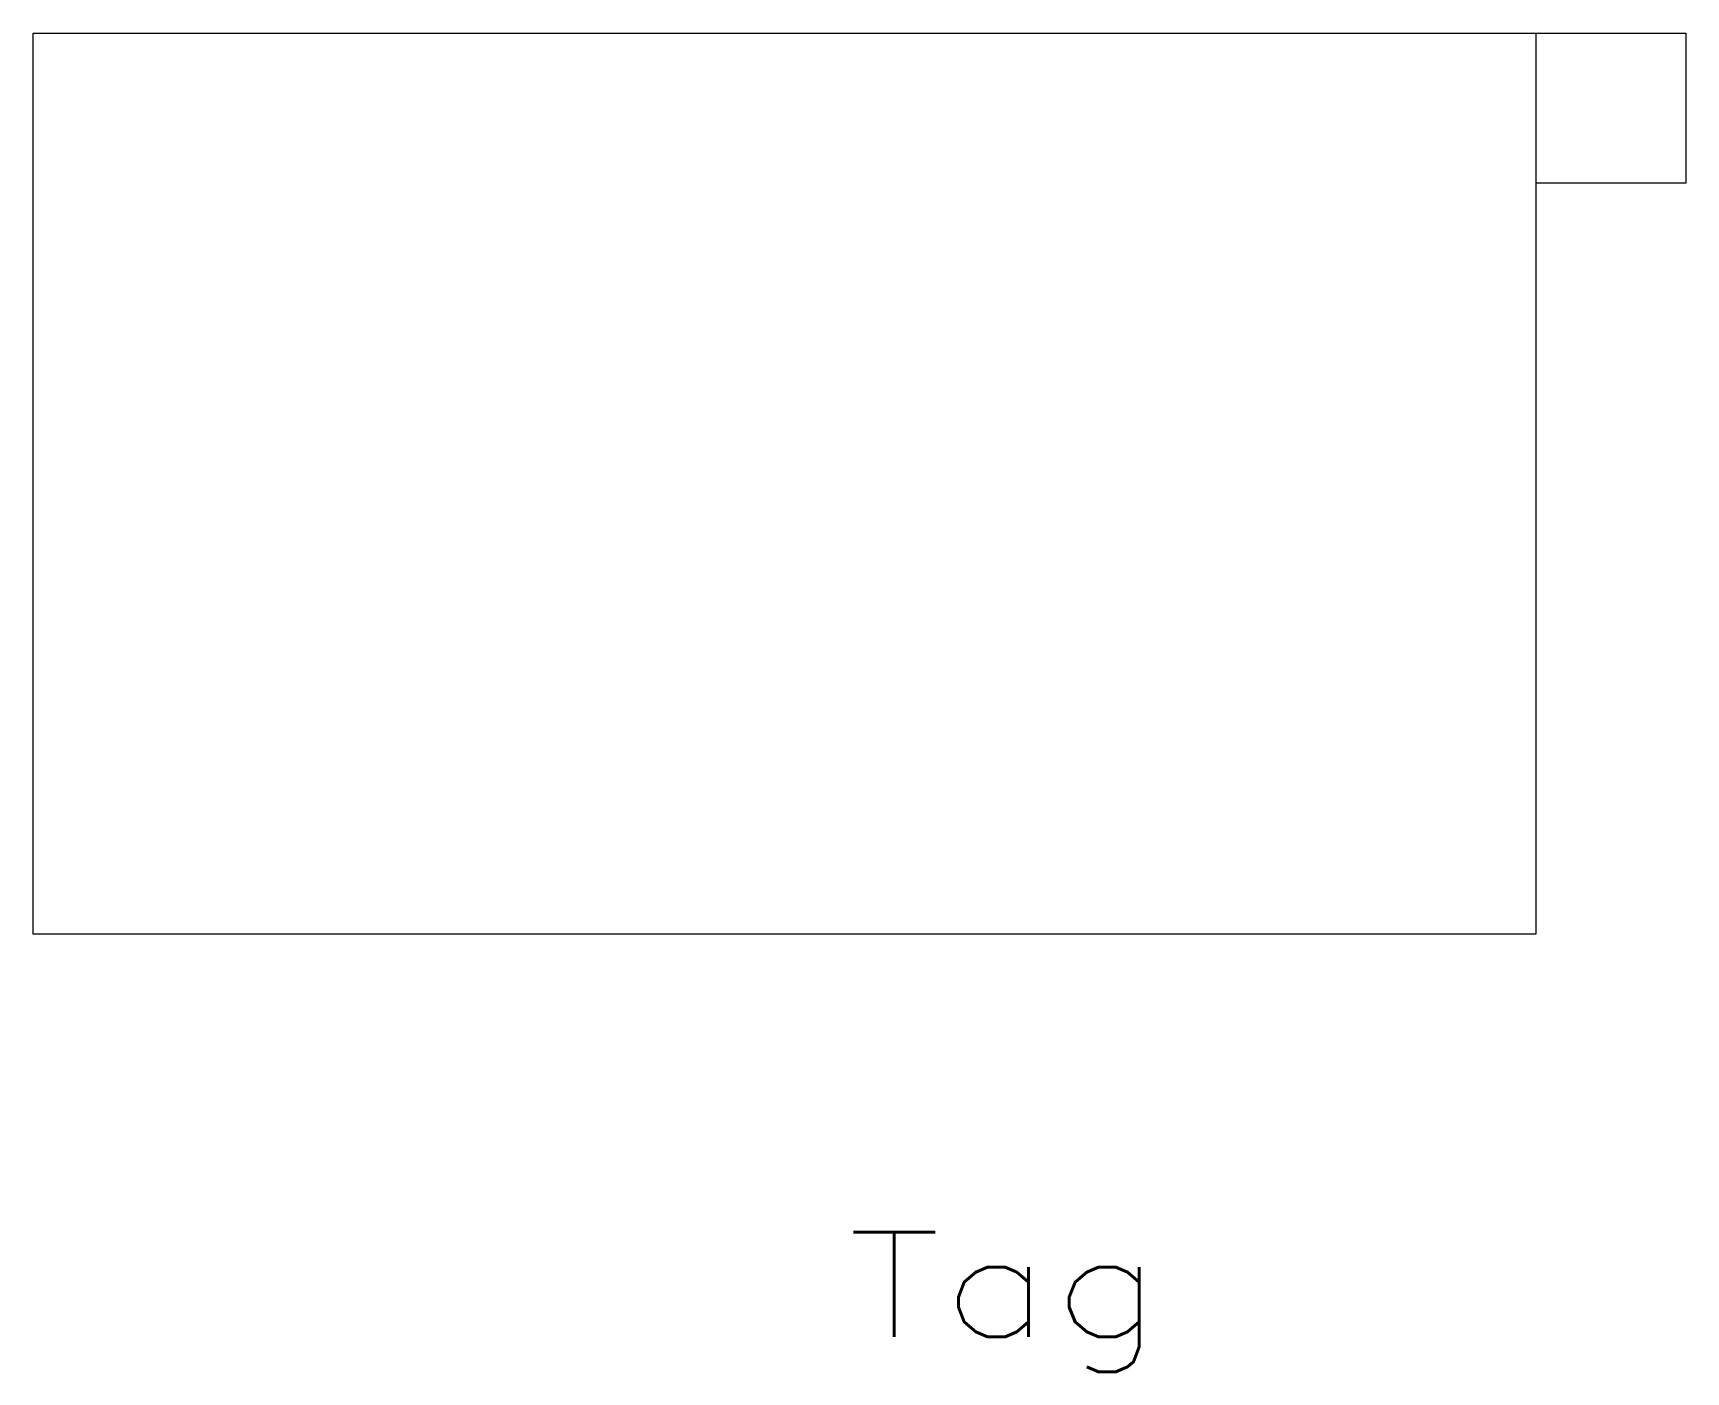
# Model space of a CAD drawing. Header units: inches. Extents: x -9.9 to 10.1, y -10.8 to 5.4.
import ezdxf
from ezdxf.enums import TextEntityAlignment as Align

# ---------------------------------------------------------------- set-up
doc = ezdxf.new("R2010")
doc.units = ezdxf.units.IN
doc.header["$MEASUREMENT"] = 0
doc.layers.get('0').update_dxf_attribs({"lineweight": 0})
doc.layers.add('1', color=7, linetype='Continuous', lineweight=0)
doc.styles.add('_TCW_TXTSTY_1', font='TXT.SHX')

msp = doc.modelspace()

# ---------------------------------------------------------------- linework, layer by layer
at = {"layer": '1', "color": 7, "linetype": 'Continuous'}
for p, q in [((-9.865, 5.41), (8.321, 5.41)), ((-9.865, -5.501), (-9.865, 5.41)), ((8.321, 5.41), (8.321, -5.501)), ((8.321, 5.41), (10.139, 5.41)), ((10.139, 5.41), (10.139, 3.592)), ((10.139, 3.592), (8.321, 3.592)), ((8.321, -5.501), (-9.865, -5.501))]:
    msp.add_line(p, q, dxfattribs=at)

# ---------------------------------------------------------------- texts
at = {"color": 7, "linetype": 'Continuous', "style": '_TCW_TXTSTY_1', "width": 1.166667}
msp.add_text('Tag', height=1.27, dxfattribs=at).set_placement((-0.006, -10.38), (3.804, -10.38), align=Align.FIT)

doc.saveas('drawing.dxf')
